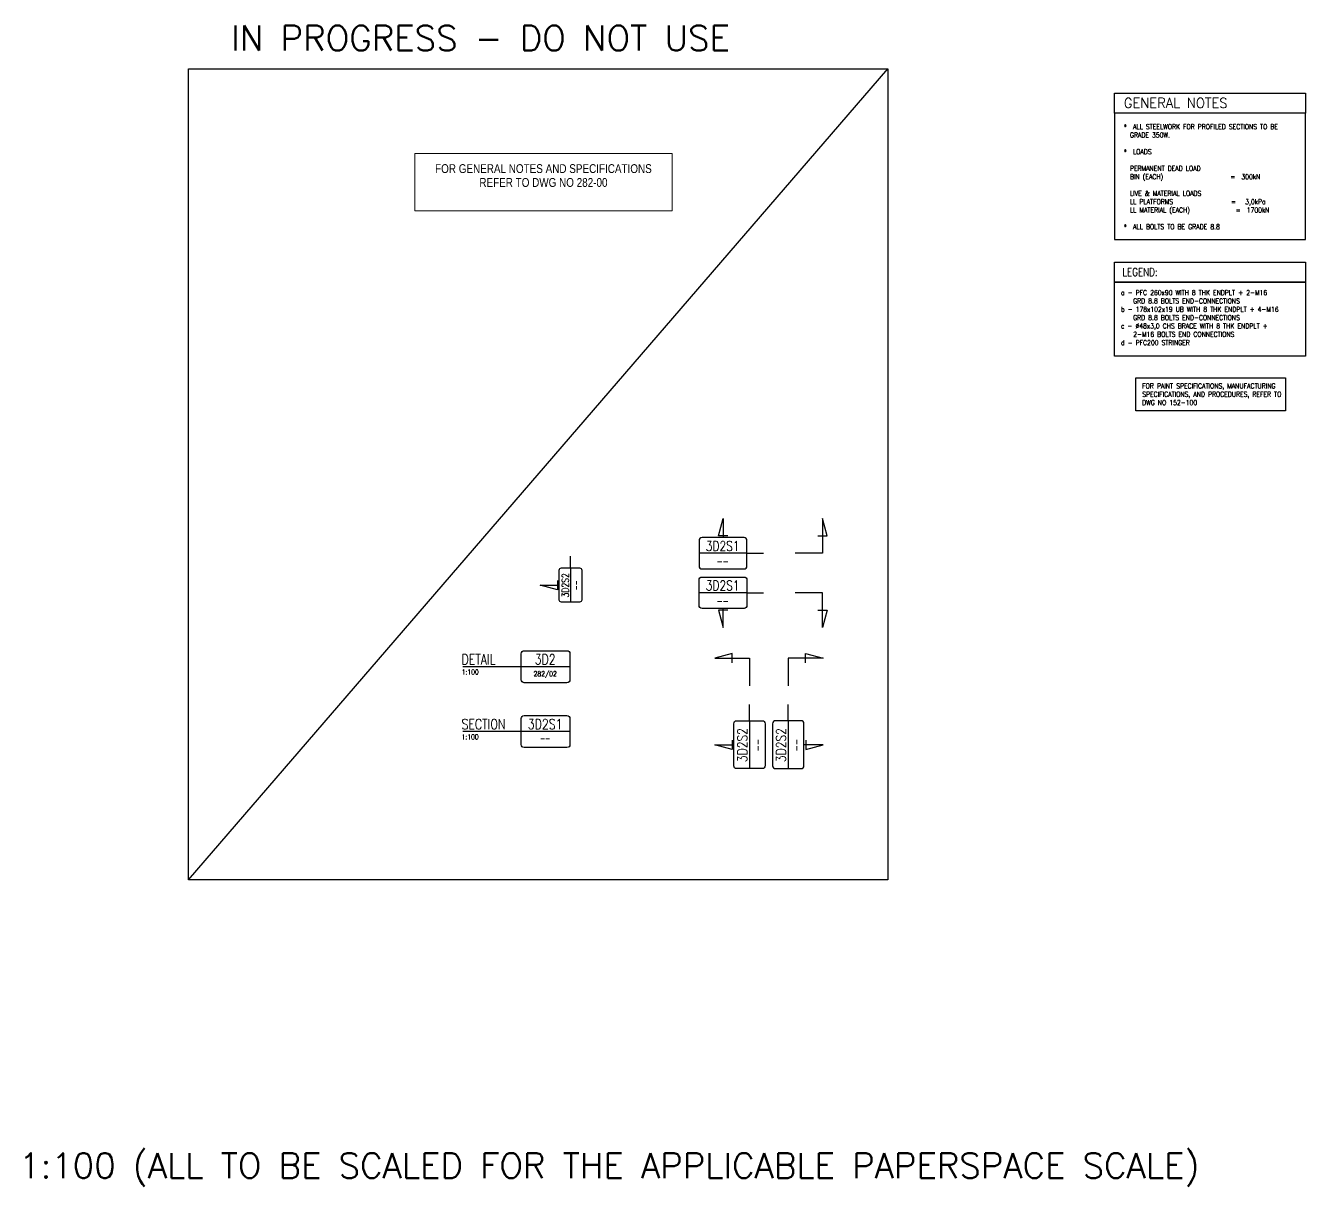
# Model space of a CAD drawing. Header units: metres. Extents: x -275466 to 90519, y -3176 to 139523.
# Drawn here: x -199478 to -135524, y 81498 to 139523 of the extents above; entities that cross this region are included whole.
import ezdxf
from ezdxf.enums import TextEntityAlignment as Align

# ---------------------------------------------------------------- set-up
doc = ezdxf.new("R2010")
doc.units = ezdxf.units.M
for name, color, linetype in [('GCE8002_GF_0.25', 1, 'Continuous'), ('GCE8003_GF_0.35', 3, 'Continuous'), ('GCE8004_GF_0.5', 2, 'Continuous'), ('GCE8052_GT_0.35', 3, 'Continuous'), ('GCE8053_GT_0.5', 2, 'Continuous'), ('GCE8055_GT_Notes', 3, 'Continuous')]:
    doc.layers.add(name, color=color, linetype=linetype)
doc.styles.add('1-200    h 70', font='romans.shx', dxfattribs={"width": 0.8, "height": 1250})
doc.styles.get("Standard").update_dxf_attribs({"font": 'romans.shx', "width": 0.8})

msp = doc.modelspace()

# ---------------------------------------------------------------- linework, layer by layer
at = {"layer": 'GCE8002_GF_0.25'}
for points in [[(-145069.4, 128826.7), (-135523.8, 128826.7), (-135523.8, 135152.8), (-145069.4, 135152.8)], [(-145069.4, 126704.2), (-135523.8, 126704.2), (-135523.8, 123005.8), (-145069.4, 123005.8)]]:
    msp.add_lwpolyline(points, close=True, dxfattribs=at)
at = {"layer": 'GCE8003_GF_0.35'}
msp.add_lwpolyline([(-143999, 121920.1), (-136514.1, 121920.1), (-136514.1, 120266.8), (-143999, 120266.8)], close=True, dxfattribs=at)
at = {"layer": 'GCE8004_GF_0.5'}
for p, q in [((-191345.2, 96828.5), (-156391.6, 137361.5)), ((-164858.4, 114018.1), (-164625.8, 114886.1)), ((-164625.8, 114886.1), (-164625.8, 113931.2)), ((-159420.4, 114015.8), (-159653, 114883.9)), ((-159653, 114883.9), (-159653, 113147.8)), ((-164393.3, 114018.1), (-164858.4, 114018.1)), ((-159885.6, 114015.8), (-159420.4, 114015.8)), ((-172248.9, 112413.4), (-172248.9, 112999.4)), ((-163430, 113147.8), (-165821.7, 113147.8)), ((-163430, 113147.8), (-162609.7, 113147.8)), ((-159653, 113147.8), (-161020.2, 113147.8)), ((-172248.9, 112413.4), (-172248.9, 110705)), ((-172895.3, 111326.6), (-173763.3, 111559.2)), ((-173763.3, 111559.2), (-172808.5, 111559.2)), ((-172895.3, 111791.8), (-172895.3, 111326.6)), ((-163430, 111174.5), (-165821.7, 111174.5)), ((-163430, 111174.5), (-162609.7, 111174.5)), ((-159653, 111174.5), (-161020.2, 111174.5)), ((-159653, 109438.4), (-159653, 111174.5)), ((-164393.3, 110304.3), (-164858.4, 110304.3)), ((-164858.4, 110304.3), (-164625.8, 109436.2)), ((-164625.8, 109436.2), (-164625.8, 110391.1)), ((-159885.6, 110306.5), (-159420.4, 110306.5)), ((-159420.4, 110306.5), (-159653, 109438.4)), ((-164172.2, 108128), (-165040.3, 107895.4)), ((-164172.2, 107662.8), (-164172.2, 108128)), ((-160498.2, 107662.8), (-160498.2, 108128)), ((-160498.2, 108128), (-159630.1, 107895.4)), ((-172273.7, 107475.2), (-177635.7, 107475.2)), ((-165040.3, 107895.4), (-163304.1, 107895.4)), ((-163304.1, 107895.4), (-163304.1, 106528.2)), ((-159630.1, 107895.4), (-161366.2, 107895.4)), ((-161366.2, 107895.4), (-161366.2, 106528.2)), ((-163304.1, 104773.8), (-163304.1, 105594.1)), ((-161366.2, 104773.8), (-161366.2, 105594.1)), ((-163304.1, 104773.8), (-163304.1, 102382)), ((-161366.2, 104773.8), (-161366.2, 102382)), ((-172274.7, 104234.8), (-177636.8, 104234.8)), ((-164174.4, 103810.5), (-164174.4, 103345.3)), ((-160495.9, 103810.5), (-160495.9, 103345.3)), ((-164174.4, 103345.3), (-165042.5, 103577.9)), ((-165042.5, 103577.9), (-164087.6, 103577.9)), ((-159627.9, 103577.9), (-160582.8, 103577.9)), ((-160495.9, 103345.3), (-159627.9, 103577.9))]:
    msp.add_line(p, q, dxfattribs=at)
for points in [[(-191345.2, 137361.5), (-156391.6, 137361.5), (-156391.6, 96828.5), (-191345.2, 96828.5)], [(-145069.4, 136149.1), (-135523.8, 136149.1), (-135523.8, 135152.8), (-145069.4, 135152.8)], [(-145069.4, 127700.4), (-135523.8, 127700.4), (-135523.8, 126704.2), (-145069.4, 126704.2)]]:
    msp.add_lwpolyline(points, close=True, dxfattribs=at)
for points in [[(-165674.7, 112364.3), (-163577, 112364.3, 0.4142136), (-163430, 112511.3), (-163430, 113784.2, 0.4142136), (-163577, 113931.2), (-165674.7, 113931.2, 0.4142136), (-165821.7, 113784.2), (-165821.7, 112511.3, 0.4142136)], [(-172808.5, 110810), (-172808.5, 112308.4, -0.4142136), (-172703.5, 112413.4), (-171794.3, 112413.4, -0.4142136), (-171689.3, 112308.4), (-171689.3, 110810, -0.4142136), (-171794.3, 110705), (-172703.5, 110705, -0.4142136)], [(-165674.7, 111958), (-163577, 111958, -0.4142136), (-163430, 111811), (-163430, 110538.1, -0.4142136), (-163577, 110391.1), (-165674.7, 110391.1, -0.4142136), (-165821.7, 110538.1), (-165821.7, 111811, -0.4142136)], [(-174564.2, 108274.7), (-172423.7, 108274.7, -0.4142136), (-172273.7, 108124.7), (-172273.7, 106825.8, -0.4142136), (-172423.7, 106675.8), (-174564.2, 106675.8, -0.4142136), (-174714.2, 106825.8), (-174714.2, 108124.7, -0.4142136)], [(-174565.3, 105034.3), (-172424.7, 105034.3, -0.4142136), (-172274.7, 104884.3), (-172274.7, 103585.4, -0.4142136), (-172424.7, 103435.4), (-174565.3, 103435.4, -0.4142136), (-174715.3, 103585.4), (-174715.3, 104884.3, -0.4142136)], [(-164087.6, 102529), (-164087.6, 104626.8, -0.4142136), (-163940.6, 104773.8), (-162667.7, 104773.8, -0.4142136), (-162520.7, 104626.8), (-162520.7, 102529, -0.4142136), (-162667.7, 102382), (-163940.6, 102382, -0.4142136)], [(-160582.8, 102529), (-160582.8, 104626.8, 0.4142136), (-160729.8, 104773.8), (-162002.7, 104773.8, 0.4142136), (-162149.7, 104626.8), (-162149.7, 102529, 0.4142136), (-162002.7, 102382), (-160729.8, 102382, 0.4142136)]]:
    msp.add_lwpolyline(points, format="xyb", close=True, dxfattribs=at)
at = {"layer": 'GCE8055_GT_Notes', "color": 2, "lineweight": 9}
msp.add_lwpolyline([(-180033.2, 133133.5), (-167168.7, 133133.5), (-167168.7, 130269.4), (-180033.2, 130269.4)], close=True, dxfattribs=at)

# ---------------------------------------------------------------- texts
at = {"layer": 'GCE8004_GF_0.5', "style": '1-200    h 70'}
for s, p in [('IN PROGRESS - DO NOT USE', (-189194.8, 138272.8)), ('1:100 (ALL TO BE SCALED FOR THE APPLICABLE PAPERSPACE SCALE)', (-199799.5, 81915.2))]:
    msp.add_text(s, height=1250, dxfattribs=at).set_placement(p)
at = {"layer": 'GCE8052_GT_0.35', "width": 0.8}
for s, height, p in [('--', 350, (-164645.9, 112565.9)), ('--', 350, (-164645.9, 110592.6)), ('282/02', 250, (-173514.4, 106996.5)), ('--', 250, (-173515.4, 103756.1))]:
    msp.add_text(s, height=height, dxfattribs=at).set_placement(p, align=Align.CENTER)
for height, p in [(250, (-171833.2, 111544.9)), (350, (-162722.3, 103557.8)), (350, (-160784.3, 103557.8))]:
    msp.add_text('--', height=height, rotation=90, dxfattribs=at).set_placement(p, align=Align.CENTER)
for p in [(-177691.6, 107085.5), (-177692.7, 103845.1)]:
    msp.add_text('1:100', height=250, dxfattribs=at).set_placement(p)
at = {"layer": 'GCE8052_GT_0.35', "char_height": 250, "attachment_point": 1}
for s, insert, width in [('*  ALL STEELWORK FOR PROFILED SECTIONS TO BE \\P  GRADE 350W.\\P\\P*  LOADS\\P\\P  PERMANENT DEAD LOAD\\P  BIN (EACH)                      =  300kN\\P\\P  LIVE & MATERIAL LOADS\\P  LL PLATFORMS                   =   3,0kPa\\P  LL MATERIAL (EACH)               =  1700kN\\P\\P*  ALL BOLTS TO BE GRADE 8.8', (-144598.5, 134592.5), 8367.82), ('FOR PAINT SPECIFICATIONS, MANUFACTURING SPECIFICATIONS, AND PROCEDURES, REFER TO DWG NO 152-100', (-143677.8, 121636.4), 6975.552)]:
    msp.add_mtext(s, dxfattribs=dict(at, insert=insert, width=width))
at = {"layer": 'GCE8052_GT_0.35', "insert": (-144739.6, 126300), "char_height": 250, "attachment_point": 1}
msp.add_mtext('a - PFC 260x90 WITH 8 THK ENDPLT + 2-M16\\P    GRD 8.8 BOLTS END-CONNECTIONS\\Pb - 178x102x19 UB WITH 8 THK ENDPLT + 4-M16\\P    GRD 8.8 BOLTS END-CONNECTIONS\\Pc - %%C48x3,0 CHS BRACE WITH 8 THK ENDPLT +\\P    2-M16 BOLTS END CONNECTIONS\\Pd - PFC200 STRINGER', dxfattribs=at)
at = {"layer": 'GCE8053_GT_0.5'}
for s, width, p in [('GENERAL NOTES', 0.96, (-144598.5, 135405)), ('DETAIL', 0.8, (-177691.6, 107594.7)), ('SECTION', 0.8, (-177692.7, 104354.3))]:
    msp.add_text(s, height=500, dxfattribs=dict(at, width=width)).set_placement(p)
at = {"layer": 'GCE8053_GT_0.5', "width": 0.8}
msp.add_text('LEGEND:', height=400, dxfattribs=at).set_placement((-142904.6, 127005.7), align=Align.RIGHT)
for s, height, p in [('3D2S1', 490, (-164645.9, 113264.8)), ('3D2S1', 490, (-164645.9, 111291.6)), ('3D2', 500, (-173514.4, 107594.7)), ('3D2S1', 500, (-173515.4, 104354.3))]:
    msp.add_text(s, height=height, dxfattribs=at).set_placement(p, align=Align.CENTER)
for height, p in [(350, (-172332.5, 111544.9)), (490, (-163421.2, 103557.8)), (490, (-161483.2, 103557.8))]:
    msp.add_text('3D2S2', height=height, rotation=90, dxfattribs=at).set_placement(p, align=Align.CENTER)
at = {"layer": 'GCE8055_GT_Notes', "color": 2, "lineweight": 9, "insert": (-173600.9, 132595.2), "char_height": 442.59, "width": 12269.659, "attachment_point": 2, "line_spacing_factor": 0.938532}
msp.add_mtext('{\\fArial|b0|i0|c0|p34;FOR GENERAL NOTES AND SPECIFICATIONS REFER TO DWG NO 282-00}', dxfattribs=at)

doc.saveas('drawing.dxf')
